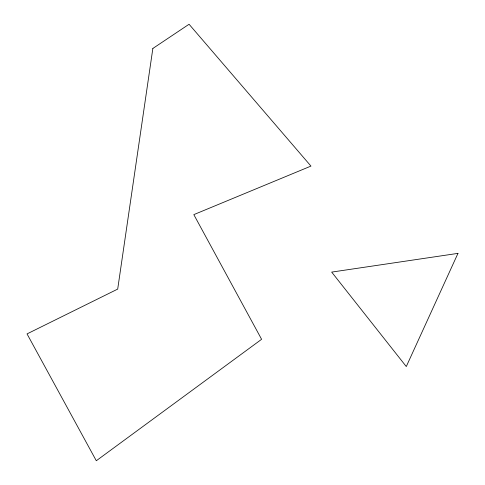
<?xml version="1.0" encoding="UTF-8"?>
<svg xmlns="http://www.w3.org/2000/svg" width="485" height="485" viewBox="0 0 485 485"><rect width="100%" height="100%" fill="white"/><g stroke="black" fill="none" stroke-linecap="round" stroke-linejoin="round"><path stroke-width="0.73" d="M152.854 48.458L117.697 289.09L27.033 333.904L96.303 460.75L261.603 339.3L193.818 214.625L310.958 166.094L189.071 24.25L152.854 48.458M457.967 253.37L406.284 366.551L331.679 272.103L457.967 253.37"/></g></svg>
